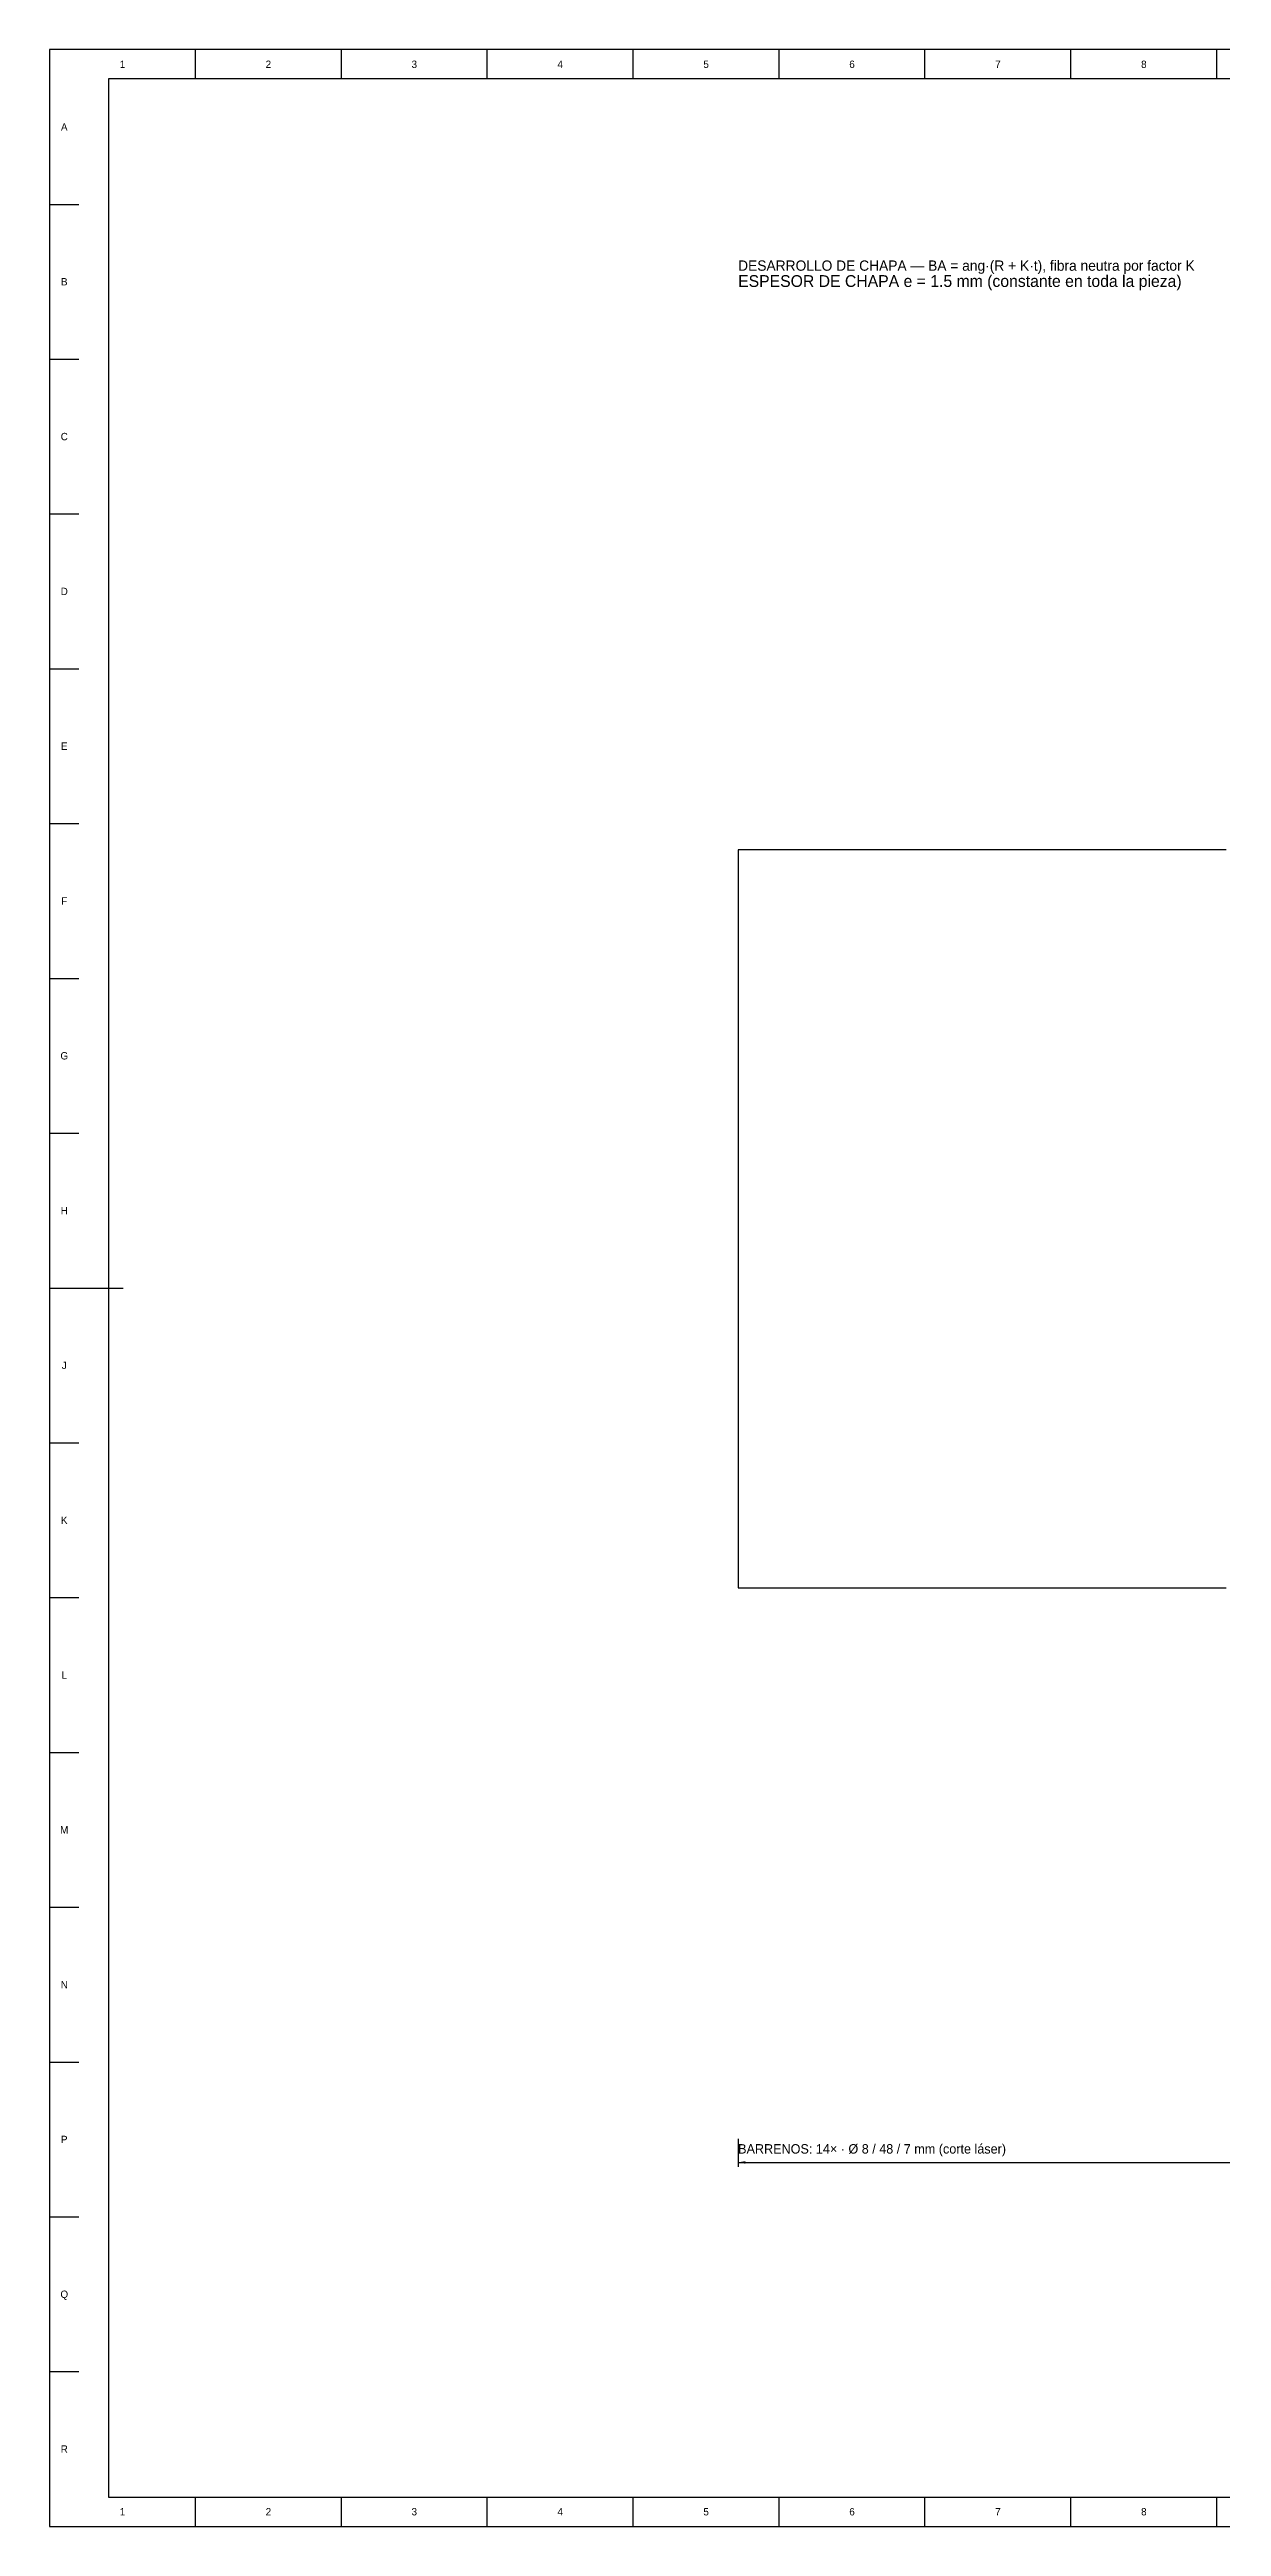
# Model space of a CAD drawing. Extents: x 0 to 2378, y 0 to 1682.
# Drawn here: x 0 to 796, y 0 to 1682 of the extents above; entities that cross this region are included whole.
import ezdxf
from ezdxf.enums import TextEntityAlignment as Align

# ---------------------------------------------------------------- set-up
doc = ezdxf.new("R2010")
doc.units = 0
for name, color, linetype in [('COTAS', 7, 'CONTINUOUS'), ('FINA', 7, 'CONTINUOUS'), ('NORMA', 7, 'CONTINUOUS'), ('TEXTO', 7, 'CONTINUOUS'), ('VISIBLE', 7, 'CONTINUOUS')]:
    doc.layers.add(name, color=color, linetype=linetype)

msp = doc.modelspace()

# ---------------------------------------------------------------- linework, layer by layer
at = {"layer": 'COTAS'}
for p, q in [((467.61, 263.215), (467.61, 244.215)), ((467.61, 247.215), (1930.39, 247.215))]:
    msp.add_line(p, q, dxfattribs=at)
msp.add_solid([(467.61, 247.215), (472.61, 248.115), (472.61, 246.315)], dxfattribs=at)
at = {"layer": 'FINA'}
for p, q in [((2378, 1682), (0, 1682)), ((0, 1682), (0, 0)), ((99.0833, 1662), (99.0833, 1682)), ((198.1667, 1662), (198.1667, 1682)), ((297.25, 1662), (297.25, 1682)), ((396.3333, 1662), (396.3333, 1682)), ((495.4167, 1662), (495.4167, 1682)), ((594.5, 1662), (594.5, 1682)), ((693.5833, 1662), (693.5833, 1682)), ((792.6667, 1662), (792.6667, 1682)), ((0, 1576.875), (20, 1576.875)), ((0, 1471.75), (20, 1471.75)), ((0, 1366.625), (20, 1366.625)), ((0, 1261.5), (20, 1261.5)), ((0, 1156.375), (20, 1156.375)), ((0, 1051.25), (20, 1051.25)), ((0, 946.125), (20, 946.125)), ((0, 841), (20, 841)), ((0, 735.875), (20, 735.875)), ((0, 630.75), (20, 630.75)), ((0, 525.625), (20, 525.625)), ((0, 420.5), (20, 420.5)), ((0, 315.375), (20, 315.375)), ((0, 210.25), (20, 210.25)), ((0, 105.125), (20, 105.125)), ((99.0833, 0), (99.0833, 20)), ((198.1667, 0), (198.1667, 20)), ((297.25, 0), (297.25, 20)), ((396.3333, 0), (396.3333, 20)), ((495.4167, 0), (495.4167, 20)), ((594.5, 0), (594.5, 20)), ((693.5833, 0), (693.5833, 20)), ((792.6667, 0), (792.6667, 20)), ((0, 0), (2378, 0))]:
    msp.add_line(p, q, dxfattribs=at)
at = {"layer": 'NORMA'}
for p, q in [((2358, 1662), (40, 1662)), ((40, 1662), (40, 20)), ((0, 841), (50, 841)), ((40, 20), (2358, 20))]:
    msp.add_line(p, q, dxfattribs=at)
at = {"layer": 'VISIBLE'}
for p, q in [((799, 1138.505), (467.61, 1138.505)), ((467.61, 1138.505), (467.61, 637.505)), ((467.61, 637.505), (799, 637.505))]:
    msp.add_line(p, q, dxfattribs=at)

# ---------------------------------------------------------------- texts
at = {"layer": 'TEXTO'}
for s, p in [('1', (49.5417, 1672)), ('2', (148.625, 1672)), ('3', (247.7083, 1672)), ('4', (346.7917, 1672)), ('5', (445.875, 1672)), ('6', (544.9583, 1672)), ('7', (644.0417, 1672)), ('8', (743.125, 1672)), ('A', (10, 1629.4375)), ('B', (10, 1524.3125)), ('C', (10, 1419.1875)), ('D', (10, 1314.0625)), ('E', (10, 1208.9375)), ('F', (10, 1103.8125)), ('G', (10, 998.6875)), ('H', (10, 893.5625)), ('J', (10, 788.4375)), ('K', (10, 683.3125)), ('L', (10, 578.1875)), ('M', (10, 473.0625)), ('N', (10, 367.9375)), ('P', (10, 262.8125)), ('Q', (10, 157.6875)), ('R', (10, 52.5625)), ('1', (49.5417, 10)), ('2', (148.625, 10)), ('3', (247.7083, 10)), ('4', (346.7917, 10)), ('5', (445.875, 10)), ('6', (544.9583, 10)), ('7', (644.0417, 10)), ('8', (743.125, 10))]:
    msp.add_text(s, height=5, dxfattribs=at).set_placement(p, align=Align.MIDDLE_CENTER)
for s, height, p in [('DESARROLLO DE CHAPA — BA = ang·(R + K·t), fibra neutra por factor K', 7, (467.61, 1531.785)), ('ESPESOR DE CHAPA e = 1.5 mm (constante en toda la pieza)', 8, (467.61, 1520.785)), ('BARRENOS: 14× · Ø 8 / 48 / 7 mm (corte láser)', 6.4, (467.61, 253.215))]:
    msp.add_text(s, height=height, dxfattribs=at).set_placement(p)

doc.saveas('drawing.dxf')
